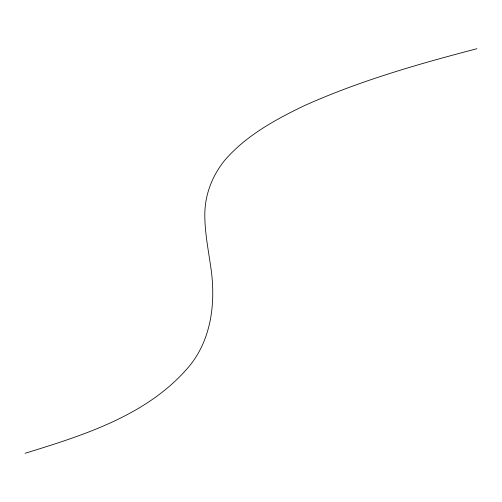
<?xml version="1.0" encoding="UTF-8"?>
<svg xmlns="http://www.w3.org/2000/svg" width="502" height="502" viewBox="0 0 502 502"><rect width="100%" height="100%" fill="white"/><g stroke="black" fill="none" stroke-linecap="round" stroke-linejoin="round"><path stroke-width="0.75" d="M25.1 453.268C84.455 435.014 149.125 414.803 190.139 365.161C212.622 336.917 215.992 298.897 210.369 264.385C207.866 247.222 204.502 230.06 204.841 212.635C205.349 193.345 212.823 174.815 225.028 159.962C246.394 135.345 275.535 119.52 304.513 105.583C359.852 80.753 418.335 64.011 476.9 48.732"/></g></svg>
